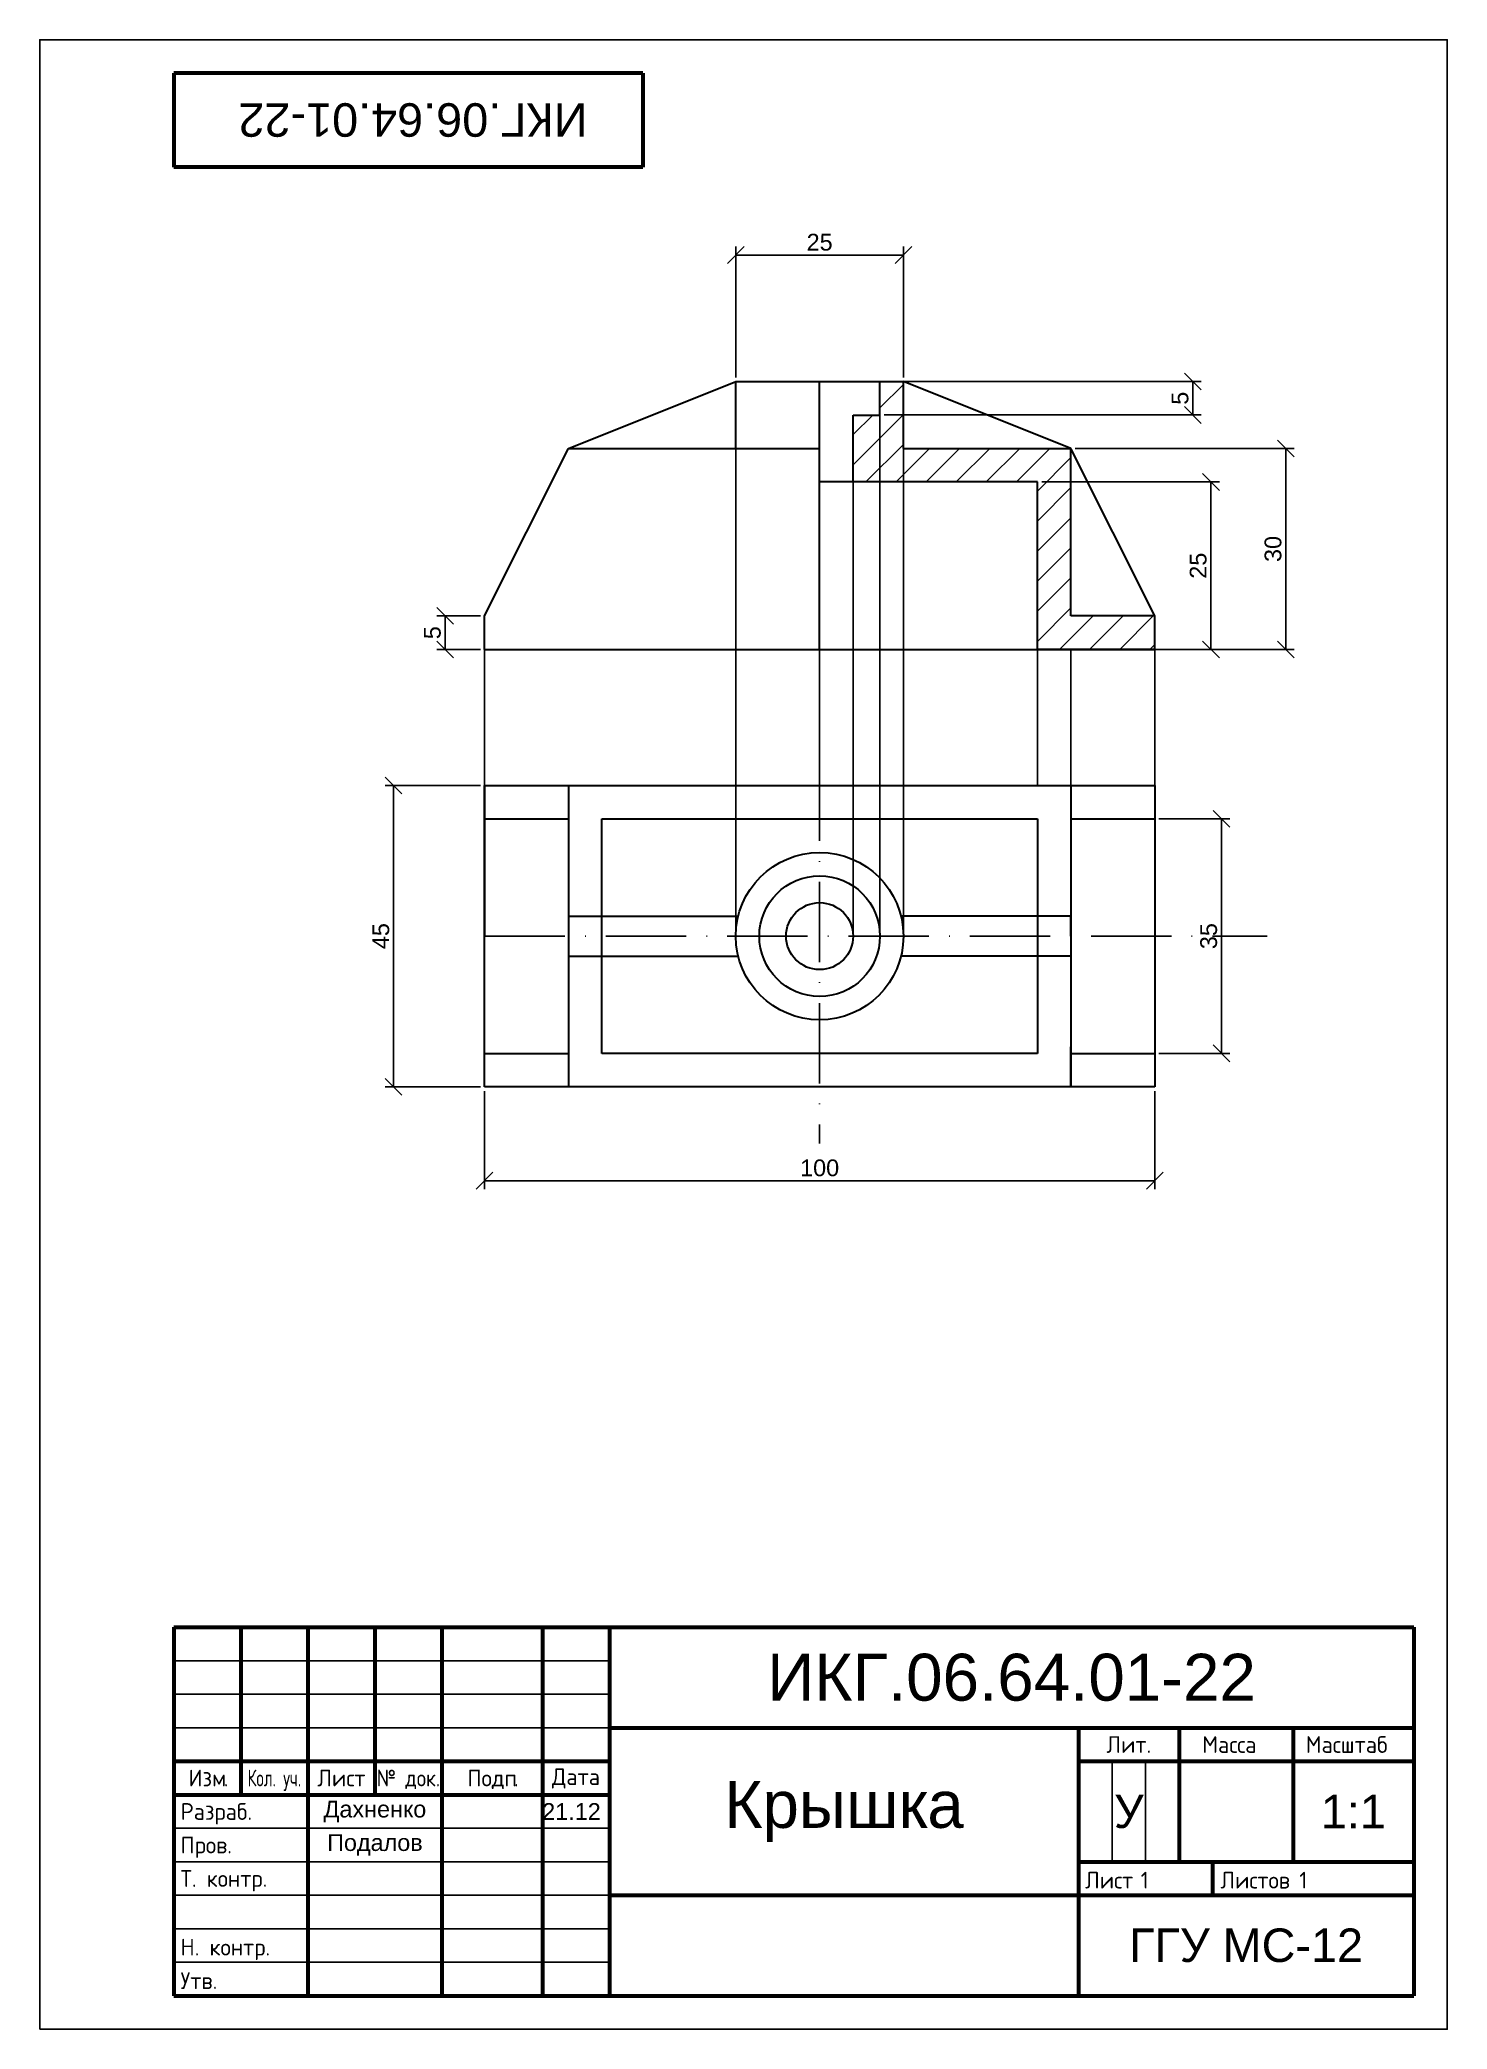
# Model space of a CAD drawing. Header units: millimetres. Extents: x 2499 to 2709, y 1341 to 1638.
import ezdxf
from ezdxf.enums import TextEntityAlignment as Align

# ---------------------------------------------------------------- set-up
doc = ezdxf.new("R2010")
doc.units = ezdxf.units.MM
doc.linetypes.add('ACAD_ISO10W100', pattern=[18, 12, -3, 0, -3])
doc.linetypes.add('штриховая2', pattern=[9.525, 6.35, -3.175])
doc.layers.add('контур', color=7, linetype='Continuous', lineweight=30)
for name, color, linetype in [('линии соединения', 50, 'Continuous'), ('оси', 130, 'Continuous'), ('размеры', 62, 'Continuous'), ('штриховка', 90, 'Continuous'), ('штриховые', 7, 'Continuous')]:
    doc.layers.add(name, color=color, linetype=linetype)
doc.styles.add('GOST-2.304_Type-B', font='GOST Common.ttf')
doc.styles.get("Standard").update_dxf_attribs({"font": 'arial.ttf'})
doc.dimstyles.new('ISO-25', dxfattribs={"dimtxt": 2.5, "dimasz": 2.5, "dimexe": 1.25, "dimexo": 0.625, "dimtad": 1, "dimtxsty": 'Standard', "dimcen": 2.5, "dimadec": 0, "dimazin": 0, "dimtfac": 1, "dimtmove": 0, "dimatfit": 3, "dimfxl": 1, "dimarcsym": 0})

# ---------------------------------------------------------------- blocks, each defined once
blk = doc.blocks.new('_Oblique')
at = {"color": 0, "linetype": 'ByBlock', "lineweight": -2}
blk.add_line((-0.5, -0.5), (0.5, 0.5), dxfattribs=at)
blk = doc.blocks.new('*D23')
at = {"layer": 'Defpoints', "color": 0, "transparency": 16777216}
for p in [(2627.89, 1605.75), (2602.89, 1586.87), (2627.89, 1586.87)]:
    blk.add_point(p, dxfattribs=at)
at = {"layer": 'размеры', "color": 0, "lineweight": -2, "transparency": 16777216}
for p, q in [((2602.89, 1587.49), (2602.89, 1607)), ((2627.89, 1587.49), (2627.89, 1607)), ((2602.89, 1605.75), (2627.89, 1605.75))]:
    blk.add_line(p, q, dxfattribs=at)
at = {"layer": 'размеры', "color": 0, "lineweight": -2, "transparency": 16777216, "xscale": 2.5, "yscale": 2.5, "zscale": 2.5, "rotation": 180}
blk.add_blockref('_Oblique', (2602.89, 1605.75), dxfattribs=at)
at = {"layer": 'размеры', "color": 0, "lineweight": -2, "transparency": 16777216, "xscale": 2.5, "yscale": 2.5, "zscale": 2.5}
blk.add_blockref('_Oblique', (2627.89, 1605.75), dxfattribs=at)
at = {"layer": 'размеры', "color": 0, "transparency": 16777216, "insert": (2615.39, 1607.65), "char_height": 2.5, "attachment_point": 5}
blk.add_mtext('25', dxfattribs=at)
blk = doc.blocks.new('*D25')
at = {"layer": 'Defpoints', "color": 0, "transparency": 16777216}
for p in [(2652.89, 1576.87), (2652.89, 1546.87), (2684.96, 1546.87)]:
    blk.add_point(p, dxfattribs=at)
at = {"layer": 'размеры', "color": 0, "lineweight": -2, "transparency": 16777216}
for p, q in [((2653.52, 1576.87), (2686.21, 1576.87)), ((2684.96, 1576.87), (2684.96, 1546.87)), ((2653.52, 1546.87), (2686.21, 1546.87))]:
    blk.add_line(p, q, dxfattribs=at)
at = {"layer": 'размеры', "color": 0, "lineweight": -2, "transparency": 16777216, "xscale": 2.5, "yscale": 2.5, "zscale": 2.5}
for p, rotation in [((2684.96, 1576.87), 90), ((2684.96, 1546.87), 270)]:
    blk.add_blockref('_Oblique', p, dxfattribs=dict(at, rotation=rotation))
at = {"layer": 'размеры', "color": 0, "transparency": 16777216, "insert": (2683.05, 1561.87), "char_height": 2.5, "attachment_point": 5, "rotation": 90}
blk.add_mtext('30', dxfattribs=at)
blk = doc.blocks.new('*D30')
at = {"layer": 'Defpoints', "color": 0, "transparency": 16777216}
for p in [(2565.39, 1481.57), (2665.39, 1481.57), (2665.39, 1467.56)]:
    blk.add_point(p, dxfattribs=at)
at = {"layer": 'размеры', "color": 0, "lineweight": -2, "transparency": 16777216}
for p, q in [((2565.39, 1480.94), (2565.39, 1466.31)), ((2665.39, 1480.94), (2665.39, 1466.31)), ((2565.39, 1467.56), (2665.39, 1467.56))]:
    blk.add_line(p, q, dxfattribs=at)
at = {"layer": 'размеры', "color": 0, "lineweight": -2, "transparency": 16777216, "xscale": 2.5, "yscale": 2.5, "zscale": 2.5, "rotation": 180}
blk.add_blockref('_Oblique', (2565.39, 1467.56), dxfattribs=at)
at = {"layer": 'размеры', "color": 0, "lineweight": -2, "transparency": 16777216, "xscale": 2.5, "yscale": 2.5, "zscale": 2.5}
blk.add_blockref('_Oblique', (2665.39, 1467.56), dxfattribs=at)
at = {"layer": 'размеры', "color": 0, "transparency": 16777216, "insert": (2615.39, 1469.46), "char_height": 2.5, "attachment_point": 5}
blk.add_mtext('100', dxfattribs=at)
blk = doc.blocks.new('*D32')
at = {"layer": 'Defpoints', "color": 0, "transparency": 16777216}
for p in [(2665.39, 1521.57), (2665.39, 1486.57), (2675.35, 1486.57)]:
    blk.add_point(p, dxfattribs=at)
at = {"layer": 'размеры', "color": 0, "lineweight": -2, "transparency": 16777216}
for p, q in [((2666.02, 1521.57), (2676.6, 1521.57)), ((2675.35, 1521.57), (2675.35, 1486.57)), ((2666.02, 1486.57), (2676.6, 1486.57))]:
    blk.add_line(p, q, dxfattribs=at)
at = {"layer": 'размеры', "color": 0, "lineweight": -2, "transparency": 16777216, "xscale": 2.5, "yscale": 2.5, "zscale": 2.5}
for p, rotation in [((2675.35, 1521.57), 90), ((2675.35, 1486.57), 270)]:
    blk.add_blockref('_Oblique', p, dxfattribs=dict(at, rotation=rotation))
at = {"layer": 'размеры', "color": 0, "transparency": 16777216, "insert": (2673.45, 1504.07), "char_height": 2.5, "attachment_point": 5, "rotation": 90}
blk.add_mtext('35', dxfattribs=at)
blk = doc.blocks.new('ACAD_SPDS_TB_08')
at = {"linetype": 'Continuous', "lineweight": 60}
for p, q in [((0, 0), (0, -14)), ((70, 0), (0, 0)), ((70, 0), (70, -14)), ((70, -14), (0, -14))]:
    blk.add_line(p, q, dxfattribs=at)
at = {"style": 'GOST-2.304_Type-B', "flags": 8}
blk.add_attdef('ОБОЗНАЧЕНИЕ_ДОКУМЕНТА', text='', height=5, dxfattribs=at).set_placement((35, -7), align=Align.MIDDLE_CENTER)
at = {"style": 'GOST-2.304_Type-B', "flags": 1}
blk.add_attdef('ИДЕНТИФИКАТОР_НАДПИСИ', (-0.4, -20.95), '', height=2.5, dxfattribs=at)
blk = doc.blocks.new('ACAD_SPDS_TB_06')
at = {"linetype": 'Continuous', "lineweight": 60}
for p, q in [((-185, 55), (0, 55)), ((-185, 55), (-185, 0)), ((-175, 55), (-175, 30)), ((-165, 55), (-165, 0)), ((-155, 55), (-155, 30)), ((-145, 55), (-145, 0)), ((-130, 55), (-130, 0)), ((-120, 55), (-120, 0)), ((0, 55), (0, 0)), ((-120, 40), (0, 40)), ((-185, 35), (-120, 35)), ((-185, 30), (-120, 30)), ((-120, 15), (0, 15)), ((-185, 0), (0, 0))]:
    blk.add_line(p, q, dxfattribs=at)
at = {"linetype": 'Continuous', "lineweight": 25}
for p, q in [((-185, 50), (-120, 50)), ((-185, 45), (-120, 45)), ((-185, 25), (-120, 25)), ((-185, 20), (-120, 20)), ((-185, 15), (-120, 15)), ((-185, 10), (-120, 10)), ((-185, 5), (-120, 5))]:
    blk.add_line(p, q, dxfattribs=at)
at = {"lineweight": 25}
blk.add_line((-120, 40), (-185, 40), dxfattribs=at)
at = {"lineweight": 60}
for p, q in [((-50, 40), (-50, 0)), ((-35, 40), (-35, 20)), ((-18, 40), (-18, 20)), ((-50, 35), (0, 35)), ((-50, 20), (0, 20)), ((-30, 20), (-30, 15))]:
    blk.add_line(p, q, dxfattribs=at)
for p, q in [((-45, 35), (-45, 20)), ((-40, 35), (-40, 20)), ((-130, 20), (-120, 20))]:
    blk.add_line(p, q)
at = {"style": 'GOST-2.304_Type-B'}
for s, p in [('Изм', (-180, 31.25)), ('Лист', (-160, 31.25)), ('Подп', (-137.5, 31.25)), ('Дата', (-125, 31.44))]:
    blk.add_text(s, height=2.5, dxfattribs=at).set_placement(p, align=Align.CENTER)
at = {"style": 'GOST-2.304_Type-B', "width": 0.70447}
blk.add_text('Кол. уч.', height=2.5, dxfattribs=at).set_placement((-174, 31.25), (-166, 31.25), align=Align.FIT)
at = {"style": 'GOST-2.304_Type-B', "width": 0.9}
blk.add_text('№ док.', height=2.5, dxfattribs=at).set_placement((-150, 31.25), align=Align.CENTER)
at = {"style": 'GOST-2.304_Type-B'}
for s, p in [('.', (-177.56, 31.25)), ('.', (-134.25, 31.25)), ('Разраб.', (-184, 26.25)), ('Пров.', (-184, 21.25)), ('Т. контр.', (-184, 16.25)), ('Лист', (-49.02, 16)), ('Листов', (-28.83, 16)), ('Н. контр.', (-184, 6)), ('Утв.', (-184, 1))]:
    blk.add_text(s, height=2.5, dxfattribs=at).set_placement(p)
at = {"linetype": 'Continuous', "char_height": 2.5, "attachment_point": 5, "style": 'GOST-2.304_Type-B'}
for s, insert, width in [('Лит.', (-42.5, 37.5), 14), ('Масса', (-27.5, 37.5), 14), ('Масштаб', (-10, 37.5), 19)]:
    blk.add_mtext(s, dxfattribs=dict(at, insert=insert, width=width))
at = {"style": 'GOST-2.304_Type-B'}
for tag, p, flags in [('ИДЕНТИФИКАТОР_НАДПИСИ', (-185.34, 60.88), 1), ('ЛИСТ', (-40.73, 16), 8), ('ЛИСТОВ', (-17.07, 16), 8)]:
    blk.add_attdef(tag, p, '', height=2.5, dxfattribs=dict(at, flags=flags))
at = {"style": 'GOST-2.304_Type-B', "flags": 8}
for tag, p in [('ИЗМ_4', (-180, 51)), ('ИЗМ_4_КОЛ_УЧ', (-170, 51)), ('ИЗМ_4_ЛИСТ', (-160, 51)), ('ИЗМ_4_N_ДОК', (-150, 51)), ('ИЗМ_4_ДАТА', (-125, 51)), ('ИЗМ_3', (-180, 46)), ('ИЗМ_3_КОЛ_УЧ', (-170, 46)), ('ИЗМ_3_ЛИСТ', (-160, 46)), ('ИЗМ_3_N_ДОК', (-150, 46)), ('ИЗМ_3_ДАТА', (-125, 46)), ('ИЗМ_2', (-180, 41)), ('ИЗМ_2_КОЛ_УЧ', (-170, 41)), ('ИЗМ_2_ЛИСТ', (-160, 41)), ('ИЗМ_2_N_ДОК', (-150, 41)), ('ИЗМ_2_ДАТА', (-125, 41)), ('ИЗМ_1', (-180, 36)), ('ИЗМ_1_КОЛ_УЧ', (-170, 36)), ('ИЗМ_1_ЛИСТ', (-160, 36)), ('ИЗМ_1_N_ДОК', (-150, 36)), ('ИЗМ_1_ДАТА', (-125, 36)), ('РАЗРАБ_ФИО', (-155, 26)), ('РАЗРАБ_ДАТА', (-125, 26)), ('ПРОВ_ФИО', (-155, 21)), ('ПРОВ_ДАТА', (-125, 21)), ('ТКОНТР_ФИО', (-155, 16)), ('ТКОНТР_ДАТА', (-125, 16)), ('ДОЛЖНОСТЬ_1', (-175, 11)), ('ДОЛЖНОСТЬ_1_ФИО', (-155, 11)), ('ДОЛЖНОСТЬ_1_ДАТА', (-125, 11)), ('НКОНТР_ФИО', (-155, 6)), ('НКОНТР_ДАТА', (-125, 6)), ('УТВ_ФИО', (-155, 1)), ('УТВ_ДАТА', (-125, 1))]:
    blk.add_attdef(tag, text='', height=2.5, dxfattribs=at).set_placement(p, align=Align.CENTER)
at = {"style": 'GOST-2.304_Type-B'}
blk.add_attdef('ОБОЗНАЧЕНИЕ_ДОКУМЕНТА', text='', height=5, dxfattribs=at).set_placement((-60, 47.5), align=Align.MIDDLE_CENTER)
at = {"lineweight": 30, "flags": 104}
for tag, p in [('НАИМЕНОВАНИЕ_ДОКУМЕНТА', (-85, 27.5)), ('ОБОЗНАЧЕНИЕ_МАТЕРИАЛА', (-85, 7.5)), ('НАИМЕНОВАНИЕ_ПРЕДПРИЯТИЯ', (-25, 7.5))]:
    blk.add_attdef(tag, text='', height=3.5, dxfattribs=at).set_placement(p, align=Align.MIDDLE_CENTER)
at = {"style": 'GOST-2.304_Type-B', "flags": 8}
for tag, p in [('Л1', (-47.5, 27.5)), ('Л2', (-42.5, 27.5)), ('Л3', (-37.5, 27.5)), ('МАССА', (-26.5, 27.5)), ('МАСШТАБ', (-9, 27.5))]:
    blk.add_attdef(tag, text='', height=2.5, dxfattribs=at).set_placement(p, align=Align.MIDDLE_CENTER)
blk = doc.blocks.new('*D34')
at = {"layer": 'Defpoints', "color": 0, "transparency": 16777216}
for p in [(2565.39, 1526.57), (2551.81, 1481.57), (2565.39, 1481.57)]:
    blk.add_point(p, dxfattribs=at)
at = {"layer": 'размеры', "color": 0, "lineweight": -2, "transparency": 16777216}
for p, q in [((2564.77, 1526.57), (2550.56, 1526.57)), ((2551.81, 1526.57), (2551.81, 1481.57)), ((2564.77, 1481.57), (2550.56, 1481.57))]:
    blk.add_line(p, q, dxfattribs=at)
at = {"layer": 'размеры', "color": 0, "lineweight": -2, "transparency": 16777216, "xscale": 2.5, "yscale": 2.5, "zscale": 2.5}
for p, rotation in [((2551.81, 1526.57), 90), ((2551.81, 1481.57), 270)]:
    blk.add_blockref('_Oblique', p, dxfattribs=dict(at, rotation=rotation))
at = {"layer": 'размеры', "color": 0, "transparency": 16777216, "insert": (2549.92, 1504.07), "char_height": 2.5, "attachment_point": 5, "rotation": 90}
blk.add_mtext('45', dxfattribs=at)
blk = doc.blocks.new('*D35')
at = {"layer": 'Defpoints', "color": 0, "transparency": 16777216}
for p in [(2565.39, 1551.87), (2559.51, 1546.87), (2565.39, 1546.87)]:
    blk.add_point(p, dxfattribs=at)
at = {"layer": 'размеры', "color": 0, "lineweight": -2, "transparency": 16777216}
for p, q in [((2564.77, 1551.87), (2558.26, 1551.87)), ((2559.51, 1551.87), (2559.51, 1546.87)), ((2564.77, 1546.87), (2558.26, 1546.87))]:
    blk.add_line(p, q, dxfattribs=at)
at = {"layer": 'размеры', "color": 0, "lineweight": -2, "transparency": 16777216, "xscale": 2.5, "yscale": 2.5, "zscale": 2.5}
for p, rotation in [((2559.51, 1551.87), 90), ((2559.51, 1546.87), 270)]:
    blk.add_blockref('_Oblique', p, dxfattribs=dict(at, rotation=rotation))
at = {"layer": 'размеры', "color": 0, "transparency": 16777216, "insert": (2557.61, 1549.37), "char_height": 2.5, "attachment_point": 5, "rotation": 90}
blk.add_mtext('5', dxfattribs=at)
blk = doc.blocks.new('*D36')
at = {"layer": 'Defpoints', "color": 0, "transparency": 16777216}
for p in [(2647.89, 1571.87), (2647.89, 1546.87), (2673.78, 1546.87)]:
    blk.add_point(p, dxfattribs=at)
at = {"layer": 'размеры', "color": 0, "lineweight": -2, "transparency": 16777216}
for p, q in [((2648.52, 1571.87), (2675.03, 1571.87)), ((2673.78, 1571.87), (2673.78, 1546.87)), ((2648.52, 1546.87), (2675.03, 1546.87))]:
    blk.add_line(p, q, dxfattribs=at)
at = {"layer": 'размеры', "color": 0, "lineweight": -2, "transparency": 16777216, "xscale": 2.5, "yscale": 2.5, "zscale": 2.5}
for p, rotation in [((2673.78, 1571.87), 90), ((2673.78, 1546.87), 270)]:
    blk.add_blockref('_Oblique', p, dxfattribs=dict(at, rotation=rotation))
at = {"layer": 'размеры', "color": 0, "transparency": 16777216, "insert": (2671.88, 1559.37), "char_height": 2.5, "attachment_point": 5, "rotation": 90}
blk.add_mtext('25', dxfattribs=at)
blk = doc.blocks.new('*D37')
at = {"layer": 'Defpoints', "color": 0, "transparency": 16777216}
for p in [(2624.39, 1586.87), (2671.07, 1586.87), (2624.39, 1581.87)]:
    blk.add_point(p, dxfattribs=at)
at = {"layer": 'размеры', "color": 0, "lineweight": -2, "transparency": 16777216}
for p, q in [((2625.02, 1586.87), (2672.32, 1586.87)), ((2671.07, 1581.87), (2671.07, 1586.87)), ((2625.02, 1581.87), (2672.32, 1581.87))]:
    blk.add_line(p, q, dxfattribs=at)
at = {"layer": 'размеры', "color": 0, "lineweight": -2, "transparency": 16777216, "xscale": 2.5, "yscale": 2.5, "zscale": 2.5}
for p, rotation in [((2671.07, 1586.87), 90), ((2671.07, 1581.87), 270)]:
    blk.add_blockref('_Oblique', p, dxfattribs=dict(at, rotation=rotation))
at = {"layer": 'размеры', "color": 0, "transparency": 16777216, "insert": (2669.17, 1584.37), "char_height": 2.5, "attachment_point": 5, "rotation": 90}
blk.add_mtext('5', dxfattribs=at)

msp = doc.modelspace()

# ---------------------------------------------------------------- hatches: boundary and pattern name
at = {"layer": 'штриховка'}
h = msp.add_hatch(dxfattribs=at)
h.set_pattern_fill('ANSI31', color=256)
h.set_pattern_definition([(45, (456.3838, 133.3542), (-2.245064, 2.245064), [])])
h.paths.add_polyline_path([(2665.392, 1551.867), (2652.892, 1551.867), (2652.892, 1546.867), (2665.392, 1546.867)])
h.paths.add_polyline_path([(2652.892, 1576.867), (2627.892, 1576.867), (2627.892, 1571.867), (2647.892, 1571.867), (2647.892, 1546.867), (2652.892, 1546.867)])
h.paths.add_polyline_path([(2627.892, 1586.867), (2624.392, 1586.867), (2624.392, 1581.867), (2624.392, 1576.867), (2627.892, 1576.867)])
h.paths.add_polyline_path([(2624.392, 1581.867), (2620.392, 1581.867), (2620.392, 1576.867), (2624.392, 1576.867)])
h.paths.add_polyline_path([(2624.392, 1576.867), (2620.392, 1576.867), (2620.392, 1571.867), (2624.392, 1571.867)])
h.paths.add_polyline_path([(2627.892, 1576.867), (2624.392, 1576.867), (2624.392, 1571.867), (2627.892, 1571.867)])

# ---------------------------------------------------------------- linework, layer by layer
msp.add_lwpolyline([(2499.028, 1340.884), (2499.028, 1637.884), (2709.028, 1637.884), (2709.028, 1340.884), (2499.028, 1340.884)])
at = {"layer": 'контур'}
for p, q in [((2577.892, 1576.867), (2602.892, 1586.867)), ((2602.892, 1576.867), (2602.892, 1586.867)), ((2602.892, 1586.867), (2627.892, 1586.867)), ((2606.392, 1586.867), (2615.392, 1586.867)), ((2615.392, 1546.867), (2615.392, 1586.867)), ((2652.892, 1576.867), (2627.892, 1586.867)), ((2627.892, 1576.867), (2627.892, 1586.867)), ((2620.392, 1571.867), (2620.392, 1581.867)), ((2620.392, 1581.867), (2624.392, 1581.867)), ((2565.392, 1551.867), (2577.892, 1576.867)), ((2577.892, 1576.867), (2615.392, 1576.867)), ((2627.892, 1576.867), (2652.892, 1576.867)), ((2652.892, 1551.867), (2652.892, 1576.867)), ((2665.392, 1551.867), (2652.892, 1576.867)), ((2647.892, 1571.867), (2615.392, 1571.867)), ((2647.892, 1546.867), (2647.892, 1571.867)), ((2565.392, 1546.867), (2565.392, 1551.867)), ((2665.392, 1551.867), (2652.892, 1551.867)), ((2665.392, 1546.867), (2665.392, 1551.867)), ((2565.392, 1546.867), (2665.392, 1546.867)), ((2565.392, 1546.867), (2577.892, 1546.867)), ((2577.892, 1546.867), (2582.892, 1546.867)), ((2652.892, 1546.867), (2647.892, 1546.867)), ((2665.392, 1546.867), (2652.892, 1546.867)), ((2565.392, 1526.566), (2665.392, 1526.566)), ((2565.392, 1481.566), (2565.392, 1526.566)), ((2565.392, 1526.566), (2565.392, 1520.566)), ((2565.392, 1526.566), (2565.392, 1521.566)), ((2565.392, 1526.566), (2565.392, 1504.066)), ((2577.892, 1526.566), (2577.892, 1481.566)), ((2652.892, 1526.566), (2652.892, 1481.566)), ((2665.392, 1526.566), (2665.392, 1481.566)), ((2565.392, 1521.566), (2577.892, 1521.566)), ((2582.892, 1521.566), (2647.892, 1521.566)), ((2582.892, 1486.566), (2582.892, 1521.566)), ((2647.892, 1521.566), (2647.892, 1486.566)), ((2652.892, 1521.566), (2665.392, 1521.566)), ((2577.892, 1507.066), (2577.892, 1501.066)), ((2577.892, 1507.066), (2603.257, 1507.066)), ((2652.892, 1507.066), (2627.527, 1507.066)), ((2652.892, 1504.066), (2652.892, 1507.066)), ((2652.892, 1504.066), (2652.892, 1501.066)), ((2577.892, 1501.066), (2603.257, 1501.066)), ((2652.892, 1501.066), (2627.527, 1501.066)), ((2565.392, 1481.566), (2565.392, 1486.566)), ((2565.392, 1486.566), (2577.892, 1486.566)), ((2647.892, 1486.566), (2582.892, 1486.566)), ((2652.892, 1481.566), (2652.892, 1487.566)), ((2652.892, 1486.566), (2665.392, 1486.566)), ((2665.392, 1481.566), (2565.392, 1481.566))]:
    msp.add_line(p, q, dxfattribs=at)
at = {"layer": 'контур', "linetype": 'штриховая2'}
msp.add_line((2624.392, 1581.867), (2624.392, 1586.867), dxfattribs=at)
at = {"layer": 'контур'}
for radius in [12.5, 9, 5]:
    msp.add_circle((2615.392, 1504.066), radius, dxfattribs=at)
at = {"layer": 'линии соединения'}
for p, q in [((2624.392, 1581.867), (2624.392, 1504.066)), ((2602.892, 1576.867), (2602.892, 1504.066)), ((2627.892, 1576.867), (2627.892, 1504.066)), ((2620.392, 1504.066), (2620.392, 1571.867)), ((2565.392, 1546.867), (2565.392, 1526.566)), ((2615.392, 1546.867), (2615.392, 1526.566)), ((2647.892, 1526.566), (2647.892, 1546.867)), ((2652.892, 1546.867), (2652.892, 1526.566)), ((2665.392, 1526.566), (2665.392, 1546.867))]:
    msp.add_line(p, q, dxfattribs=at)
at = {"layer": 'оси', "linetype": 'ACAD_ISO10W100'}
for p, q in [((2615.392, 1530.273), (2615.392, 1473.096)), ((2565.392, 1504.066), (2682.18, 1504.066))]:
    msp.add_line(p, q, dxfattribs=at)
at = {"layer": 'штриховка'}
msp.add_line((2620.392, 1581.867), (2624.392, 1581.867), dxfattribs=at)
at = {"layer": 'штриховые'}
msp.add_line((2620.392, 1576.867), (2620.392, 1581.867), dxfattribs=at)

# ---------------------------------------------------------------- block references
msp.add_blockref('ACAD_SPDS_TB_08', (2519.028, 1632.884))
ref = msp.add_blockref('ACAD_SPDS_TB_06', (2704.028, 1345.884))
ref.add_attrib('ЛИСТ', '1', (2663.303, 1361.884), dxfattribs={"height": 2.5, "style": 'GOST-2.304_Type-B'})
ref.add_attrib('ЛИСТОВ', '1', (2686.958, 1361.884), dxfattribs={"height": 2.5, "style": 'GOST-2.304_Type-B'})

# ---------------------------------------------------------------- texts
at = {"insert": (2554.709, 1625.95), "char_height": 5, "attachment_point": 5, "rotation": 180}
msp.add_mtext_dynamic_manual_height_columns('ИКГ.06.64.01-22', width=70, gutter_width=12.5, heights=[2.5], dxfattribs=at)
at = {"attachment_point": 5}
for s, width, insert, char_height in [('ИКГ.06.64.01-22', 120, (2644.028, 1393.384), 7), ('Крышка', 70, (2619.028, 1373.384), 7), ('У', 5, (2661.528, 1373.384), 5), ('1:1', 18, (2695.028, 1373.384), 5), ('Дахненко', 20, (2549.028, 1373.384), 2.5), ('21.12', 8.66025, (2578.359, 1373.384), 2.5), ('Подалов', 20, (2549.028, 1368.384), 2.5), ('ГГУ МС-12', 50, (2679.028, 1353.384), 5)]:
    msp.add_mtext_dynamic_manual_height_columns(s, width=width, gutter_width=12.5, heights=[0], dxfattribs=dict(at, insert=insert, char_height=char_height))

# ---------------------------------------------------------------- dimensions: what is measured, and where the dimension line sits
at = {"layer": 'размеры'}
dim = msp.add_linear_dim(base=(2627.892, 1605.749), p1=(2602.892, 1586.867), p2=(2627.892, 1586.867), dimstyle='ISO-25', override={"dimblk": 'Oblique'}, dxfattribs=at)
dim.commit()
dim.dimension.update_dxf_attribs({"geometry": '*D23', "text_midpoint": (2615.392, 1605.749), "dimtype": 160})
for base, p1, p2, picture, middle in [((2671.067, 1586.867), (2624.392, 1581.867), (2624.392, 1586.867), '*D37', (2669.171, 1584.367)), ((2684.955, 1546.867), (2652.892, 1576.867), (2652.892, 1546.867), '*D25', (2683.053, 1561.867)), ((2673.778, 1546.867), (2647.892, 1571.867), (2647.892, 1546.867), '*D36', (2671.876, 1559.367)), ((2559.509, 1546.867), (2565.392, 1551.867), (2565.392, 1546.867), '*D35', (2557.612, 1549.367)), ((2551.813, 1481.566), (2565.392, 1526.566), (2565.392, 1481.566), '*D34', (2549.917, 1504.066)), ((2675.353, 1486.566), (2665.392, 1521.566), (2665.392, 1486.566), '*D32', (2673.451, 1504.066))]:
    dim = msp.add_linear_dim(base=base, p1=p1, p2=p2, angle=90, dimstyle='ISO-25', override={"dimblk": 'Oblique'}, dxfattribs=at)
    dim.commit()
    dim.dimension.update_dxf_attribs({"geometry": picture, "text_midpoint": middle})
dim = msp.add_linear_dim(base=(2665.392, 1467.56), p1=(2565.392, 1481.566), p2=(2665.392, 1481.566), dimstyle='ISO-25', override={"dimblk": 'Oblique'}, dxfattribs=at)
dim.commit()
dim.dimension.update_dxf_attribs({"geometry": '*D30', "text_midpoint": (2615.392, 1469.462)})

doc.saveas('drawing.dxf')
